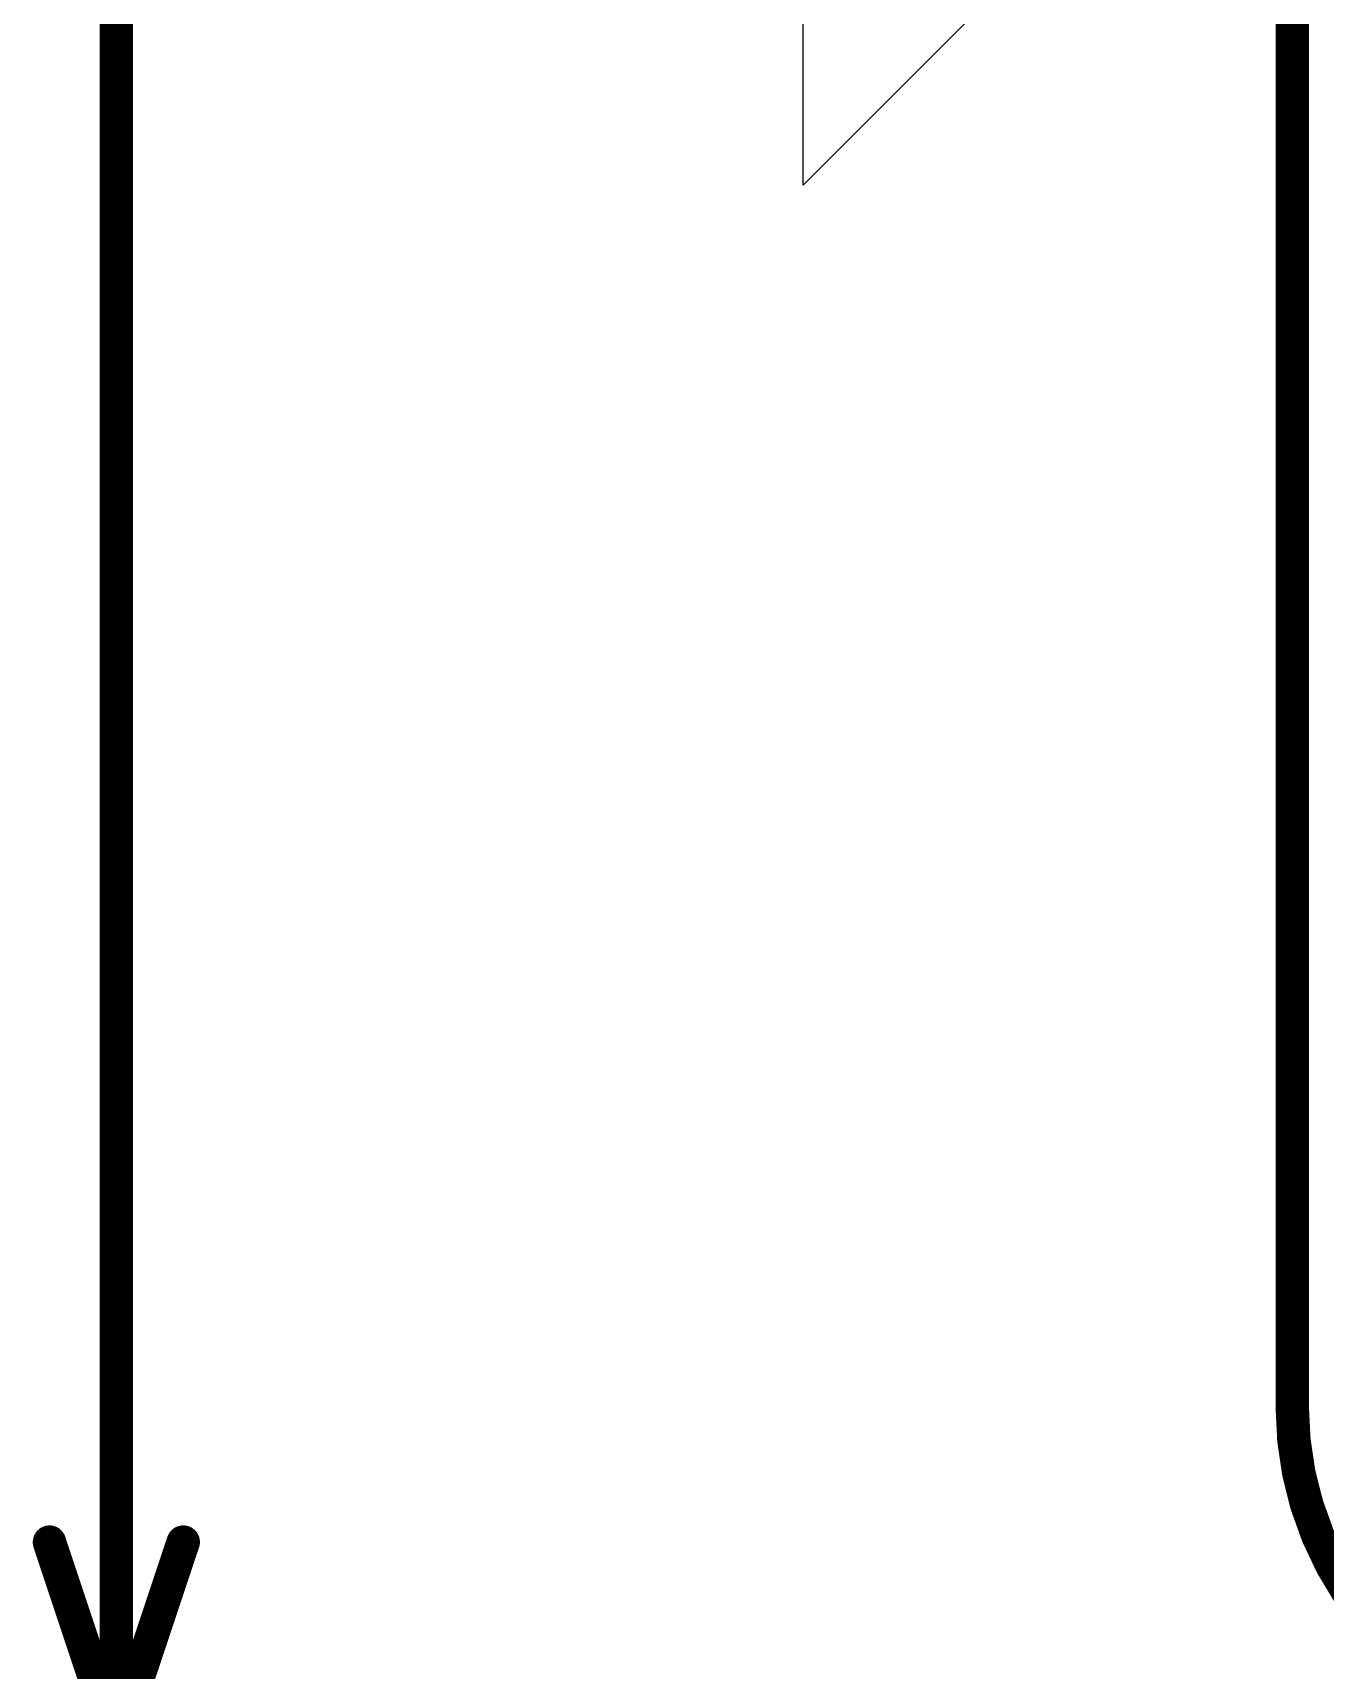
# Model space of a CAD drawing. Header units: inches. Extents: x -17 to 443, y -40 to 218.
# Drawn here: x 75.34 to 85.15, y 137.41 to 149.84 of the extents above; entities that cross this region are included whole.
import ezdxf

# ---------------------------------------------------------------- set-up
doc = ezdxf.new("R2010")
doc.units = ezdxf.units.IN
for name, color, linetype in [('Board Outline', 216, 'Continuous'), ('Dimension', 6, 'Continuous'), ('Fabrication', 76, 'Continuous')]:
    doc.layers.add(name, color=color, linetype=linetype)

msp = doc.modelspace()

# ---------------------------------------------------------------- linework, layer by layer
at = {"layer": 'Board Outline', "const_width": 0.127}
msp.add_lwpolyline([(84.904, 139.403), (84.904, 159.316)], dxfattribs=at)
at = {"layer": 'Board Outline', "const_width": 0.0635}
msp.add_lwpolyline([(84.873, 139.403, 1), (84.936, 139.403, 1)], format="xyb", close=True, dxfattribs=at)
msp.add_lwpolyline([(84.873, 139.403, 1), (84.936, 139.403, 1)], format="xyb", close=True, dxfattribs=at)
at = {"layer": 'Board Outline', "const_width": 0.127}
msp.add_lwpolyline([(85.648, 137.608, -0.198912), (84.904, 139.403)], format="xyb", dxfattribs=at)
at = {"layer": 'Dimension', "const_width": 0.254}
for points in [[(75.971, 136.856), (75.971, 152.871)], [(75.463, 138.38), (75.971, 136.856)], [(75.971, 136.856), (76.479, 138.38)]]:
    msp.add_lwpolyline(points, dxfattribs=at)
at = {"layer": 'Dimension', "const_width": 0.127}
for points in [[(75.4, 138.38, 1), (75.527, 138.38, 1)], [(76.416, 138.38, 1), (76.543, 138.38, 1)]]:
    msp.add_lwpolyline(points, format="xyb", close=True, dxfattribs=at)
at = {"layer": 'Fabrication'}
for p, q in [((81.188, 148.688), (81.188, 152.661)), ((83.175, 150.674), (81.188, 148.688))]:
    msp.add_line(p, q, dxfattribs=at)
at = {"layer": 'Fabrication', "const_width": 0.254}
msp.add_lwpolyline([(84.904, 139.403), (84.904, 159.316)], dxfattribs=at)
at = {"layer": 'Fabrication', "const_width": 0.127}
msp.add_lwpolyline([(84.841, 139.403, 1), (84.968, 139.403, 1)], format="xyb", close=True, dxfattribs=at)
msp.add_lwpolyline([(84.841, 139.403, 1), (84.968, 139.403, 1)], format="xyb", close=True, dxfattribs=at)
at = {"layer": 'Fabrication', "const_width": 0.254}
msp.add_lwpolyline([(85.648, 137.608, -0.198912), (84.904, 139.403)], format="xyb", dxfattribs=at)

doc.saveas('drawing.dxf')
